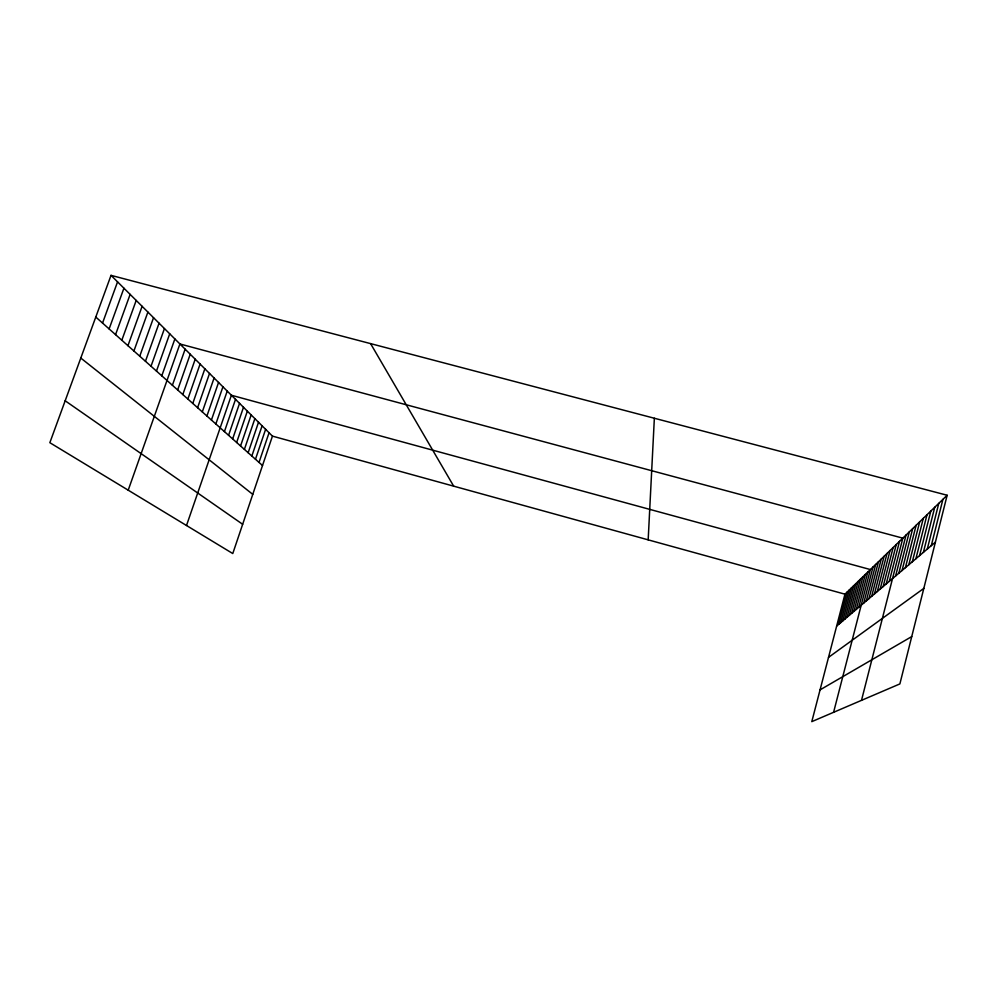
<?xml version="1.0" encoding="UTF-8"?>
<svg xmlns="http://www.w3.org/2000/svg" width="997" height="997" viewBox="0 0 997 997"><rect width="100%" height="100%" fill="white"/><g stroke="black" fill="none" stroke-linecap="round" stroke-linejoin="round"><path stroke-width="1.5" d="M648.175 539.851L654.356 418.242M927.285 549.073L938.775 503.36M931.285 545.671L942.9 499.36M947.15 495.247L899.88 683.917L811.795 721.641L844.958 594.175L947.15 495.247L111.028 275.359L49.85 442.693L232.775 553.547L272.443 436.125L111.028 275.359M908.803 564.776L919.67 521.855M912.305 561.797L923.297 518.34M915.907 558.744L927.011 514.739M919.595 555.603L930.824 511.05M923.384 552.388L934.75 507.249M889.312 581.338L899.506 541.371M861.508 700.355L902.821 538.156L179.909 343.965L128.214 490.175M895.618 575.979L906.036 535.053M898.796 573.275L909.314 531.875M902.048 570.521L912.679 528.609M905.388 567.679L916.131 525.269M871.665 596.331L881.236 559.068M874.431 593.988L884.102 556.289M877.273 591.57L887.031 553.447M880.177 589.102L890.047 550.531M883.143 586.572L893.125 547.552M886.196 583.98L896.278 544.499M853.931 611.398L862.866 576.852M856.298 609.391L865.309 574.471M858.716 607.335L867.826 572.041M833.592 712.307L870.381 569.561L231.404 395.248L186.501 525.506M863.726 603.085L873.011 567.019M866.306 600.879L875.69 564.427M868.948 598.636L878.432 561.772M838.664 624.371L847.039 592.168M840.72 622.627L849.17 590.112M842.801 620.857L851.338 588.006M844.945 619.037L853.544 585.862M847.114 617.193L855.8 583.681M849.344 615.299L858.105 581.45M851.612 613.379L860.461 579.17M259.021 462.421L269.053 432.748M248.153 452.738L258.522 422.254M251.842 456.028L262.099 425.819M255.469 459.256L265.613 429.321M236.638 442.494L247.356 411.138M240.551 445.971L251.157 414.926M244.39 449.385L254.871 418.628M224.425 431.601L235.516 399.348M228.575 435.303L239.542 403.361M232.65 438.929L243.492 407.287M215.851 423.974L227.216 391.073M202.304 411.911L214.093 378M206.915 416.011L218.555 382.449M211.426 420.036L222.929 386.811M192.77 403.424L204.859 368.815M197.593 407.711L209.52 373.451M182.812 394.55L195.213 359.207M187.847 399.037L200.085 364.055M172.394 385.266L185.13 349.162M177.665 389.964L190.228 354.234M161.788 375.832L174.874 338.943M151.021 366.235L164.443 328.561M156.467 371.083L169.714 333.808M139.742 356.203L153.538 317.694M145.45 361.275L159.059 323.19M127.94 345.685L142.11 306.316M133.91 351.006L147.892 312.073M115.552 334.643L130.133 294.377M121.821 340.226L136.203 300.421M102.541 323.065L117.559 281.852M109.122 328.923L123.927 288.195M836.657 626.079L935.385 542.181M828.519 657.372L923.808 588.404M820.07 689.862L911.732 636.585M272.443 436.125L844.958 594.175M65.166 400.782L242.657 524.285M80.794 358.06L252.764 494.362M95.787 317.046L262.51 465.524M370.585 343.616L453.685 486.162"/></g></svg>
